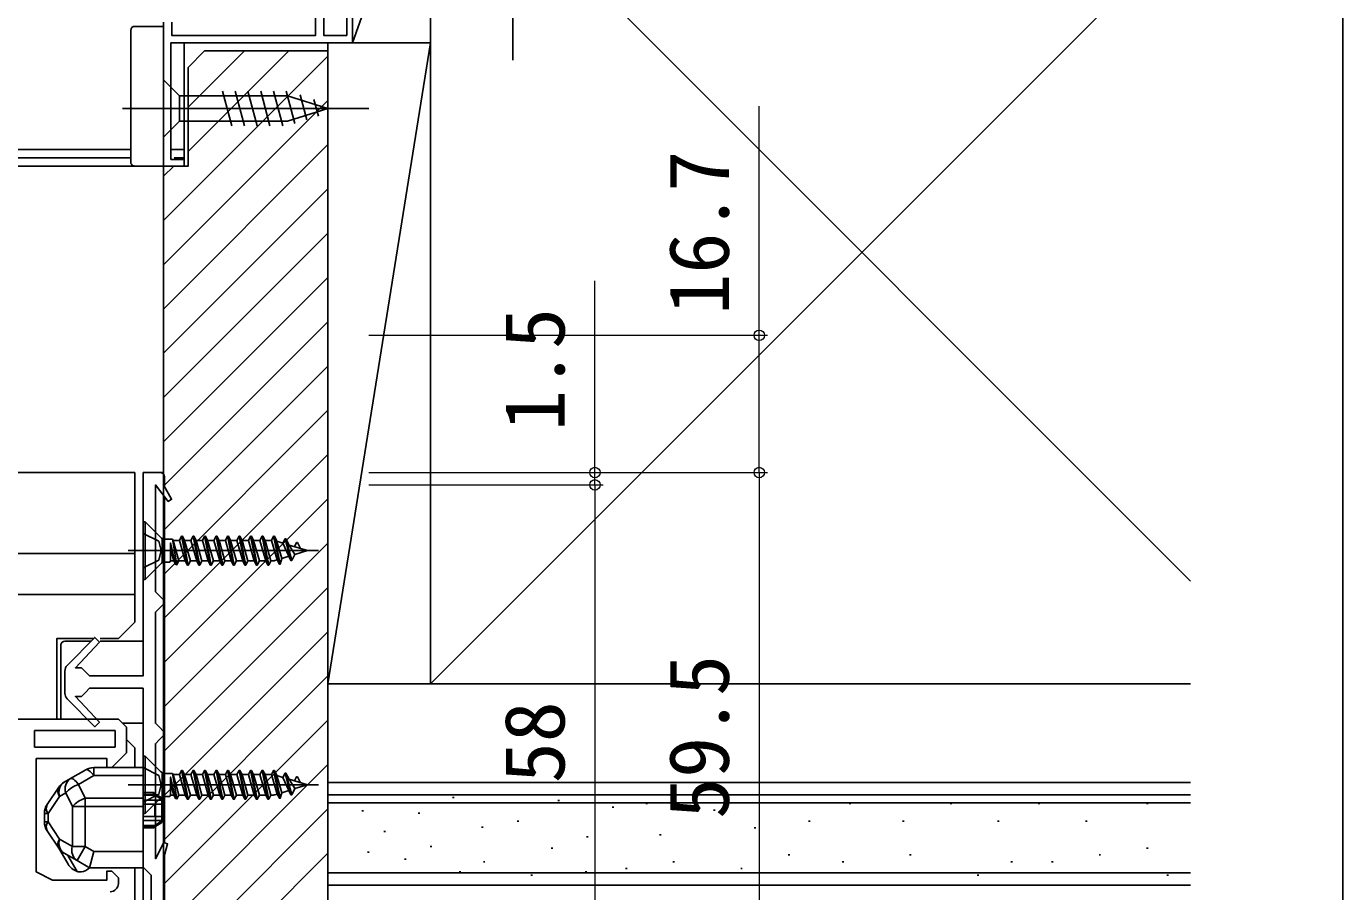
# Model space of a CAD drawing. Units: millimetres, scale not verified. Extents: x -525 to 525, y -783 to 779.
# Drawn here: x 364.8 to 525, y 107.1 to 212.4 of the extents above; entities that cross this region are included whole.
import ezdxf
from ezdxf.enums import TextEntityAlignment as Align

# ---------------------------------------------------------------- set-up
doc = ezdxf.new("R2010")
doc.units = ezdxf.units.MM
doc.header["$LTSCALE"] = 4
for name, color, linetype in [('0-2_YKK_11', 7, 'Continuous'), ('0-4_YKK_12', 2, 'Continuous'), ('0-5_YKK_13', 4, 'Continuous'), ('0-8_YKK_ZWAK', 7, 'Continuous'), ('0-9_YSS_K', 3, 'Continuous'), ('0-A_YSS_KE', 3, 'Continuous')]:
    doc.layers.add(name, color=color, linetype=linetype)
doc.layers.add('0-7_YKK_D', color=6, linetype='Continuous', lineweight=18)
doc.styles.add('ＭＳ ゴシック', font='')
doc.styles.get('ＭＳ ゴシック').set_extended_font_data('MS Gothic')

msp = doc.modelspace()

# ---------------------------------------------------------------- linework, layer by layer
at = {"layer": '0-2_YKK_11'}
msp.add_line((369.498, 133.975), (369.498, 131.293), dxfattribs=at)
for points in [[(382.498, 212.933), (382.498, 211.333), (399.998, 211.333), (399.998, 226.933)], [(400.998, 217.933), (400.998, 211.333), (403.798, 211.333), (403.798, 213.433)], [(404.498, 213.433), (404.498, 210.433), (382.398, 210.433), (382.398, 196.233), (383.998, 196.233), (383.998, 195.433), (381.498, 195.433), (381.498, 212.933)], [(378.998, 158.134), (378.998, 133.384), (372.498, 133.384), (371.998, 133.884), (371.498, 134.384), (370.78, 134.384), (373.694, 137.515), (373.116, 138.068), (369.784, 134.675)], [(381.498, 99.634), (381.498, 111.134), (381.996, 112.943), (381.538, 113.123), (380.498, 111.134), (380.498, 125.134), (380.998, 125.634), (381.498, 126.134), (381.498, 126.634), (380.998, 127.134), (380.498, 127.634), (380.498, 141.134), (380.998, 141.634), (381.498, 142.134), (381.498, 142.634), (380.998, 143.134), (380.498, 143.634), (380.498, 156.634), (382.061, 154.616), (382.475, 154.89), (381.498, 156.634), (381.498, 158.134), (378.998, 158.134)], [(369.784, 130.592), (373.116, 127.199), (373.694, 127.752), (370.78, 130.884), (371.498, 130.884), (371.998, 131.384), (372.498, 131.884), (378.998, 131.884), (378.998, 110.134), (379.498, 109.634), (379.998, 109.134), (379.998, 100.134), (367.498, 100.134), (367.498, 98.634), (380.498, 98.634)], [(318.698, 128.135), (375.998, 128.135), (376.998, 127.135), (376.998, 124.035), (375.198, 122.235), (374.598, 122.235), (374.598, 123.335), (365.998, 123.335), (365.998, 109.535), (367.998, 108.535), (374.598, 108.535), (374.598, 109.635), (375.198, 109.635), (375.998, 108.835), (375.998, 108.135)]]:
    msp.add_lwpolyline(points, dxfattribs=at)
msp.add_lwpolyline([(365.798, 126.735), (375.598, 126.735), (375.598, 124.735), (365.798, 124.735)], close=True, dxfattribs=at)
for centre, start, end in [((370.498, 133.975), 135.51576, 180.00003), ((370.498, 131.293), 179.99997, 224.48424), ((374.998, 108.135), 270.00001, 359.99999)]:
    msp.add_arc(centre, 1, start, end, dxfattribs=at)
at = {"layer": '0-4_YKK_12'}
for p, q in [((383.997, 210.433), (383.997, 195.434)), ((174.932, 197.434), (377.498, 197.433)), ((382.498, 197.433), (383.997, 197.433)), ((-54.5, 196.434), (377.498, 196.433)), ((382.79, 196.433), (383.997, 196.433)), ((-61.001, 195.434), (383.997, 195.434)), ((377.998, 158.134), (139.5, 158.134)), ((377.998, 139.934), (377.998, 158.134)), ((377.998, 148.291), (190.498, 148.111)), ((377.998, 143.306), (190.498, 143.128)), ((375.998, 137.934), (377.998, 139.934)), ((375.998, 137.934), (377.998, 139.934)), ((375.998, 137.934), (373.768, 137.934)), ((376.998, 125.633), (377.998, 124.634)), ((377.998, 122.234), (377.998, 124.634)), ((377.998, 100.134), (377.998, 110.034))]:
    msp.add_line(p, q, dxfattribs=at)
msp.add_lwpolyline([(372.984, 137.934), (368.498, 137.934), (368.498, 128.135)], dxfattribs=at)
at = {"layer": '0-5_YKK_13'}
for p, q in [((423.998, 243.333), (423.998, 208.333)), ((377.498, 211.933), (377.498, 195.933)), ((378.498, 212.433), (377.998, 212.433)), ((378.498, 212.433), (381.498, 212.433)), ((381.498, 205.933), (381.498, 198.933)), ((381.498, 205.933), (383.448, 203.983)), ((396.582, 203.983), (383.448, 203.983)), ((383.448, 203.983), (383.448, 200.883)), ((389.792, 200.333), (388.666, 204.533)), ((391.344, 200.333), (390.219, 204.533)), ((392.897, 200.333), (391.772, 204.533)), ((394.45, 200.333), (393.325, 204.533)), ((396.003, 200.333), (394.878, 204.533)), ((397.487, 200.592), (396.431, 204.533)), ((401.498, 202.433), (396.582, 203.983)), ((398.919, 201.044), (398.105, 204.08)), ((400.351, 201.495), (399.801, 203.545)), ((376.498, 202.433), (406.498, 202.433)), ((401.498, 202.433), (396.582, 200.883)), ((381.498, 198.933), (383.448, 200.883)), ((383.448, 200.883), (396.582, 200.883)), ((378.998, 137.634), (378.998, 158.134)), ((378.998, 158.134), (381.098, 158.134)), ((381.598, 157.634), (381.598, 156.455)), ((381.598, 155.214), (381.598, 154.234)), ((381.598, 153.234), (381.598, 154.234)), ((381.598, 153.234), (381.598, 144.734)), ((381.113, 150.268), (379.248, 152.134)), ((381.348, 147.234), (381.348, 150.034)), ((382.58, 150.034), (383.117, 146.92)), ((382.663, 149.874), (383.363, 147.394)), ((383.432, 149.874), (384.132, 147.394)), ((394.632, 149.874), (395.332, 147.513)), ((395.598, 147.003), (394.898, 150.384)), ((394.998, 150.384), (395.698, 147.003)), ((396.032, 149.54), (396.732, 147.941)), ((396.298, 150.05), (396.998, 147.431)), ((396.398, 150.05), (397.098, 147.431)), ((396.783, 149.311), (397.483, 148.17)), ((400.344, 148.634), (377.21, 148.634)), ((382.348, 148.756), (382.732, 147.394)), ((385.532, 147.394), (384.763, 147.394)), ((386.932, 147.394), (386.163, 147.394)), ((388.332, 147.394), (387.563, 147.394)), ((389.732, 147.394), (388.963, 147.394)), ((391.132, 147.394), (390.363, 147.394)), ((392.532, 147.394), (391.763, 147.394)), ((393.932, 147.394), (393.163, 147.394)), ((394.822, 147.394), (394.563, 147.394)), ((379.248, 145.134), (381.113, 146.999)), ((384.398, 146.884), (384.498, 146.884)), ((385.798, 146.884), (385.898, 146.884)), ((387.198, 146.884), (387.298, 146.884)), ((388.598, 146.884), (388.698, 146.884)), ((389.998, 146.884), (390.098, 146.884)), ((391.398, 146.884), (391.498, 146.884)), ((392.798, 146.884), (392.898, 146.884)), ((394.198, 146.884), (394.298, 146.884)), ((381.598, 143.734), (381.598, 144.734)), ((381.598, 143.734), (381.598, 124.534)), ((368.998, 137.134), (368.998, 134.427)), ((372.69, 137.634), (369.498, 137.634)), ((378.998, 137.634), (373.768, 137.634)), ((368.998, 134.427), (368.998, 130.841)), ((368.998, 130.841), (368.998, 128.135)), ((376.499, 127.634), (378.998, 127.634)), ((378.998, 122.235), (378.998, 127.634)), ((381.113, 121.768), (379.248, 123.634)), ((381.598, 123.534), (381.598, 124.534)), ((381.598, 123.534), (381.598, 114.534)), ((378.998, 122.235), (373.029, 122.235)), ((373.029, 122.235), (373.029, 121.258)), ((378.998, 121.258), (378.998, 122.235)), ((395.598, 118.503), (394.898, 121.884)), ((394.998, 121.884), (395.698, 118.503)), ((371.158, 120.189), (373.029, 121.258)), ((373.029, 121.258), (378.998, 121.258)), ((381.348, 118.734), (381.348, 121.534)), ((382.348, 120.256), (382.732, 118.894)), ((382.58, 121.534), (383.117, 118.42)), ((382.663, 121.374), (383.363, 118.894)), ((383.432, 121.374), (384.132, 118.894)), ((394.632, 121.374), (395.332, 119.013)), ((396.032, 121.04), (396.732, 119.441)), ((396.298, 121.55), (396.998, 118.931)), ((396.398, 121.55), (397.098, 118.931)), ((396.783, 120.811), (397.483, 119.67)), ((368.736, 119.842), (367.333, 117.739)), ((367.436, 116.629), (368.838, 118.733)), ((368.838, 118.733), (369.596, 119.166)), ((369.596, 119.166), (370.397, 117.485)), ((400.344, 120.134), (377.21, 120.134)), ((378.998, 119.185), (380.282, 119.185)), ((380.282, 118.971), (378.998, 118.971)), ((378.998, 118.889), (380.432, 118.889)), ((380.282, 119.185), (380.282, 118.971)), ((380.432, 119.035), (381.298, 118.535)), ((380.432, 119.035), (380.432, 118.889)), ((380.432, 118.889), (381.298, 118.334)), ((385.532, 118.894), (384.763, 118.894)), ((386.932, 118.894), (386.163, 118.894)), ((388.332, 118.894), (387.563, 118.894)), ((389.732, 118.894), (388.963, 118.894)), ((391.132, 118.894), (390.363, 118.894)), ((392.532, 118.894), (391.763, 118.894)), ((393.932, 118.894), (393.163, 118.894)), ((394.822, 118.894), (394.563, 118.894)), ((371.959, 118.508), (371.959, 117.485)), ((371.959, 117.485), (378.998, 117.485)), ((381.298, 118.285), (378.998, 118.285)), ((378.998, 117.785), (380.432, 117.785)), ((378.998, 117.485), (378.998, 112.035)), ((379.248, 116.634), (381.113, 118.499)), ((380.432, 117.785), (380.432, 116.285)), ((381.298, 118.334), (381.298, 118.535)), ((381.298, 118.285), (381.298, 118.334)), ((381.298, 117.785), (381.298, 118.285)), ((384.398, 118.384), (384.498, 118.384)), ((385.798, 118.384), (385.898, 118.384)), ((387.198, 118.384), (387.298, 118.384)), ((388.598, 118.384), (388.698, 118.384)), ((389.998, 118.384), (390.098, 118.384)), ((391.398, 118.384), (391.498, 118.384)), ((392.798, 118.384), (392.898, 118.384)), ((394.198, 118.384), (394.298, 118.384)), ((366.998, 116.629), (366.998, 115.64)), ((367.436, 116.629), (366.998, 116.629)), ((367.436, 115.64), (366.998, 115.64)), ((367.436, 115.64), (367.436, 116.629)), ((368.838, 113.537), (367.436, 115.64)), ((378.998, 116.285), (380.432, 116.285)), ((378.998, 115.785), (381.298, 115.785)), ((380.432, 116.285), (381.298, 116.285)), ((381.298, 115.736), (380.432, 115.181)), ((381.298, 115.535), (380.432, 115.035)), ((381.298, 115.785), (381.298, 116.285)), ((381.298, 115.736), (381.298, 115.785)), ((381.298, 115.535), (381.298, 115.736)), ((367.333, 114.531), (368.736, 112.428)), ((378.998, 115.181), (380.432, 115.181)), ((380.282, 115.098), (378.998, 115.098)), ((380.282, 114.885), (378.998, 114.885)), ((380.282, 115.098), (380.282, 114.885)), ((380.432, 115.181), (380.432, 115.035)), ((381.598, 113.534), (381.598, 114.534)), ((370.397, 112.646), (368.838, 113.537)), ((368.882, 112.234), (369.89, 110.489)), ((371.959, 112.646), (370.397, 112.646)), ((371.959, 112.646), (370.967, 110.91)), ((373.029, 112.035), (371.959, 112.646)), ((381.598, 113.534), (381.598, 113.184)), ((369.408, 111.801), (370.967, 110.91)), ((370.984, 109.593), (369.859, 111.543)), ((370.967, 110.91), (372.498, 110.035)), ((378.998, 112.035), (373.029, 112.035)), ((381.598, 111.497), (381.598, 99.432)), ((371.496, 109.535), (371.196, 109.535)), ((378.998, 103.334), (378.998, 110.035))]:
    msp.add_line(p, q, dxfattribs=at)
for points in [[(377.998, 195.433), (381.498, 195.433), (381.498, 212.433)], [(378.998, 146.534), (380.913, 147.489), (381.199, 148.634), (380.913, 149.779), (378.998, 150.734)], [(381.679, 150.034), (382.58, 150.034), (382.663, 149.874), (383.432, 149.874), (383.698, 150.384), (383.798, 150.384), (384.063, 149.874), (384.763, 147.394), (384.498, 146.884), (383.798, 150.384)], [(381.679, 147.234), (382.255, 147.234), (382.348, 147.394), (382.348, 149.574), (382.943, 146.988), (382.732, 147.394), (382.348, 147.394)], [(382.943, 146.988), (383.117, 146.92), (383.363, 147.394), (384.132, 147.394), (384.398, 146.884), (383.698, 150.384)], [(385.098, 150.384), (384.832, 149.874), (384.063, 149.874)], [(384.832, 149.874), (385.532, 147.394), (385.798, 146.884), (385.098, 150.384), (385.198, 150.384), (385.898, 146.884), (386.163, 147.394), (385.463, 149.874), (385.198, 150.384)], [(385.463, 149.874), (386.232, 149.874), (386.498, 150.384), (386.598, 150.384), (386.863, 149.874), (387.563, 147.394), (387.298, 146.884), (386.598, 150.384)], [(386.498, 150.384), (387.198, 146.884), (386.932, 147.394), (386.232, 149.874)], [(386.863, 149.874), (387.632, 149.874), (387.898, 150.384), (387.998, 150.384), (388.263, 149.874), (388.963, 147.394), (388.698, 146.884), (387.998, 150.384)], [(387.898, 150.384), (388.598, 146.884), (388.332, 147.394), (387.632, 149.874)], [(388.263, 149.874), (389.032, 149.874), (389.298, 150.384), (389.398, 150.384), (389.663, 149.874), (390.363, 147.394), (390.098, 146.884), (389.398, 150.384)], [(389.298, 150.384), (389.998, 146.884), (389.732, 147.394), (389.032, 149.874)], [(389.663, 149.874), (390.432, 149.874), (390.698, 150.384), (390.798, 150.384), (391.063, 149.874), (391.763, 147.394), (391.498, 146.884), (390.798, 150.384)], [(390.698, 150.384), (391.398, 146.884), (391.132, 147.394), (390.432, 149.874)], [(391.063, 149.874), (391.832, 149.874), (392.098, 150.384), (392.198, 150.384), (392.463, 149.874), (393.163, 147.394), (392.898, 146.884), (392.198, 150.384)], [(392.098, 150.384), (392.798, 146.884), (392.532, 147.394), (391.832, 149.874)], [(392.463, 149.874), (393.232, 149.874), (393.498, 150.384), (393.598, 150.384), (393.863, 149.874), (394.563, 147.394), (394.298, 146.884), (393.598, 150.384)], [(393.498, 150.384), (394.198, 146.884), (393.932, 147.394), (393.232, 149.874)], [(395.293, 149.766), (396.032, 149.54), (396.298, 150.05), (396.398, 150.05), (396.783, 149.311), (398.998, 148.634), (397.483, 148.17), (397.098, 147.431), (396.998, 147.431), (396.732, 147.941), (395.882, 147.681), (395.263, 149.874), (394.998, 150.384), (394.898, 150.384), (394.632, 149.874), (393.863, 149.874)], [(397.432, 149.112), (397.698, 149.622), (397.798, 149.622), (398.183, 148.883)], [(395.056, 147.429), (395.332, 147.513), (395.598, 147.003), (395.698, 147.003), (395.882, 147.681)], [(372.036, 121.971), (370.166, 120.902), (369.408, 120.469)], [(372.036, 121.971), (372.114, 121.993), (372.209, 121.982), (372.32, 121.937), (372.445, 121.858), (372.581, 121.749), (372.725, 121.611), (372.875, 121.446), (373.029, 121.258)], [(378.998, 118.034), (380.913, 118.989), (381.199, 120.134), (380.913, 121.279), (378.998, 122.234)], [(381.679, 121.534), (382.58, 121.534), (382.663, 121.374), (383.432, 121.374), (383.698, 121.884), (383.798, 121.884), (384.063, 121.374), (384.763, 118.894), (384.498, 118.384), (383.798, 121.884)], [(382.943, 118.488), (383.117, 118.42), (383.363, 118.894), (384.132, 118.894), (384.398, 118.384), (383.698, 121.884)], [(385.098, 121.884), (384.832, 121.374), (384.063, 121.374)], [(384.832, 121.374), (385.532, 118.894), (385.798, 118.384), (385.098, 121.884), (385.198, 121.884), (385.898, 118.384), (386.163, 118.894), (385.463, 121.374), (385.198, 121.884)], [(385.463, 121.374), (386.232, 121.374), (386.498, 121.884), (386.598, 121.884), (386.863, 121.374), (387.563, 118.894), (387.298, 118.384), (386.598, 121.884)], [(386.498, 121.884), (387.198, 118.384), (386.932, 118.894), (386.232, 121.374)], [(386.863, 121.374), (387.632, 121.374), (387.898, 121.884), (387.998, 121.884), (388.263, 121.374), (388.963, 118.894), (388.698, 118.384), (387.998, 121.884)], [(387.898, 121.884), (388.598, 118.384), (388.332, 118.894), (387.632, 121.374)], [(388.263, 121.374), (389.032, 121.374), (389.298, 121.884), (389.398, 121.884), (389.663, 121.374), (390.363, 118.894), (390.098, 118.384), (389.398, 121.884)], [(389.298, 121.884), (389.998, 118.384), (389.732, 118.894), (389.032, 121.374)], [(389.663, 121.374), (390.432, 121.374), (390.698, 121.884), (390.798, 121.884), (391.063, 121.374), (391.763, 118.894), (391.498, 118.384), (390.798, 121.884)], [(390.698, 121.884), (391.398, 118.384), (391.132, 118.894), (390.432, 121.374)], [(391.063, 121.374), (391.832, 121.374), (392.098, 121.884), (392.198, 121.884), (392.463, 121.374), (393.163, 118.894), (392.898, 118.384), (392.198, 121.884)], [(392.098, 121.884), (392.798, 118.384), (392.532, 118.894), (391.832, 121.374)], [(392.463, 121.374), (393.232, 121.374), (393.498, 121.884), (393.598, 121.884), (393.863, 121.374), (394.563, 118.894), (394.298, 118.384), (393.598, 121.884)], [(393.498, 121.884), (394.198, 118.384), (393.932, 118.894), (393.232, 121.374)], [(395.293, 121.266), (396.032, 121.04), (396.298, 121.55), (396.398, 121.55), (396.783, 120.811), (398.998, 120.134), (397.483, 119.67), (397.098, 118.931), (396.998, 118.931), (396.732, 119.441), (395.882, 119.181), (395.263, 121.374), (394.998, 121.884), (394.898, 121.884), (394.632, 121.374), (393.863, 121.374)], [(370.166, 120.902), (370.244, 120.925), (370.339, 120.913), (370.45, 120.868), (370.574, 120.79), (370.71, 120.68), (370.855, 120.542), (371.005, 120.377), (371.158, 120.189)], [(378.998, 118.508), (371.959, 118.508), (371.158, 120.189)], [(378.998, 117.485), (378.998, 118.508), (378.998, 121.258)], [(381.679, 118.734), (382.255, 118.734), (382.348, 118.894), (382.348, 121.074), (382.943, 118.488), (382.732, 118.894), (382.348, 118.894)], [(397.432, 120.612), (397.698, 121.122), (397.798, 121.122), (398.183, 120.383)], [(380.282, 118.971), (380.309, 118.972), (380.334, 118.976), (380.366, 118.983), (380.4, 118.998), (380.43, 119.025), (380.432, 119.035)], [(395.056, 118.929), (395.332, 119.013), (395.598, 118.503), (395.698, 118.503), (395.882, 119.181)], [(371.959, 112.646), (371.959, 117.485), (370.397, 117.485), (370.397, 112.646)], [(381.298, 116.285), (381.298, 117.785), (380.432, 117.785)], [(380.432, 115.035), (380.42, 115.057), (380.404, 115.07), (380.361, 115.088), (380.336, 115.094), (380.303, 115.098), (380.282, 115.098)], [(373.029, 112.035), (372.498, 110.035), (378.998, 110.035), (378.998, 112.035)]]:
    msp.add_lwpolyline(points, dxfattribs=at)
for points in [[(379.248, 145.134), (378.998, 145.134), (378.998, 152.134), (379.248, 152.134)], [(379.248, 116.634), (378.998, 116.634), (378.998, 123.634), (379.248, 123.634)]]:
    msp.add_lwpolyline(points, close=True, dxfattribs=at)
for centre, radius, start, end in [((377.998, 211.933), 0.5, 90, 179.99987), ((377.998, 195.933), 0.5, 179.99987, 270), ((381.098, 157.634), 0.5, 0, 90), ((381.679, 150.834), 0.8, 224.99999, 269.99998), ((394.822, 148.194), 0.8, 269.99998, 286.99998), ((381.679, 146.434), 0.8, 90, 134.99999), ((369.498, 137.134), 0.5, 90, 180), ((373.029, 120.235), 2, 90, 119.74488), ((381.679, 122.334), 0.8, 224.99999, 269.99998), ((370.4, 118.733), 2, 119.74488, 146.30993), ((370.307, 119.212), 1.546, 125.60247, 198.08496), ((371.066, 119.646), 1.546, 125.60247, 198.08496), ((372.304, 116.736), 3.638, 108.35855, 138.09256), ((369.684, 119.37), 1.059, 153.53555, 217.00781), ((380.282, 119.035), 0.15, 0, 90), ((381.679, 117.934), 0.8, 90, 134.99999), ((394.822, 119.694), 0.8, 269.99998, 286.99998), ((368.998, 116.629), 2, 146.30993, 180), ((368.282, 117.267), 1.059, 153.53555, 217.00781), ((373.105, 115.055), 3.638, 108.35855, 138.09256), ((368.998, 115.64), 2, 180, 213.69007), ((368.282, 115.003), 1.059, 142.99219, 206.46445), ((380.282, 115.035), 0.15, 270, 0), ((369.684, 112.9), 1.059, 142.99219, 206.46445), ((370.4, 113.537), 2, 213.69007, 240.25512), ((370.307, 113.057), 1.546, 161.91504, 234.39753), ((371.866, 112.166), 1.546, 161.91504, 234.39753), ((371.622, 111.489), 2, 210, 251.40962), ((371.622, 111.489), 2, 251.40962, 257.71285), ((371.137, 111.502), 2, 280.36249, 312.83389)]:
    msp.add_arc(centre, radius, start, end, dxfattribs=at)
at = {"layer": '0-7_YKK_D'}
for p, q in [((433.998, 158.134), (433.998, 181.461)), ((406.498, 174.834), (454.998, 174.834)), ((406.498, 158.134), (454.998, 158.134)), ((406.498, 158.134), (454.998, 158.134)), ((406.498, 158.134), (434.998, 158.134)), ((433.998, 156.634), (433.998, 158.134)), ((453.998, 158.134), (453.998, 98.634)), ((406.498, 156.634), (434.998, 156.634)), ((406.498, 156.634), (434.998, 156.634)), ((433.998, 156.634), (433.998, 98.634)), ((433.998, 156.634), (433.998, 154.084))]:
    msp.add_line(p, q, dxfattribs=at)
msp.add_lwpolyline([(453.998, 158.134), (453.998, 174.834), (453.998, 202.713)], dxfattribs=at)
for centre in [(453.998, 174.834), (433.998, 158.134), (453.998, 158.134), (453.998, 158.134), (433.998, 156.634), (433.998, 156.634)]:
    msp.add_circle(centre, 0.637, dxfattribs=at)
at = {"layer": '0-8_YKK_ZWAK'}
msp.add_lwpolyline([(-525, -782.9), (525, -782.9), (525, 747.1)], dxfattribs=at)
at = {"layer": '0-9_YSS_K'}
for p, q in [((404.498, 210.433), (404.498, 237.433)), ((413.998, 237.433), (404.498, 210.433)), ((413.998, 210.433), (413.998, 237.433)), ((413.998, 237.433), (506.498, 144.933)), ((413.998, 132.433), (506.498, 224.933)), ((413.998, 210.433), (401.498, 132.433)), ((413.998, 210.433), (404.498, 210.433)), ((413.998, 132.433), (413.998, 210.433)), ((381.498, 188.813), (401.498, 208.813)), ((384.498, 202.589), (391.342, 209.433)), ((384.498, 197.201), (396.73, 209.433)), ((381.498, 183.425), (401.498, 203.425)), ((381.498, 178.036), (401.498, 198.036)), ((381.498, 194.201), (382.73, 195.433)), ((381.498, 172.648), (401.498, 192.648)), ((381.498, 167.26), (401.498, 187.26)), ((381.498, 161.872), (401.498, 181.872)), ((381.498, 156.484), (401.498, 176.484)), ((381.498, 151.096), (401.498, 171.096)), ((381.498, 145.707), (401.498, 165.707)), ((381.498, 140.319), (401.498, 160.319)), ((381.498, 134.931), (401.498, 154.931)), ((381.498, 129.543), (401.498, 149.543)), ((381.498, 124.155), (401.498, 144.155)), ((381.498, 118.767), (401.498, 138.767)), ((381.498, 113.379), (401.498, 133.379)), ((381.498, 107.99), (401.498, 127.99)), ((381.498, 102.602), (401.498, 122.602)), ((506.498, 118.933), (401.498, 118.933)), ((416.682, 118.604), (416.882, 118.604)), ((381.498, 97.214), (401.498, 117.214)), ((405.615, 116.985), (405.815, 116.985)), ((429.48, 118.214), (429.68, 118.214)), ((436.106, 117.434), (436.306, 117.434)), ((440.197, 117.868), (440.397, 117.868)), ((448.439, 117.043), (448.639, 117.043)), ((464.922, 117.868), (465.122, 117.868)), ((477.215, 117.868), (477.415, 117.868)), ((487.93, 117.868), (488.13, 117.868)), ((501.116, 117.868), (501.316, 117.868)), ((412.492, 116.695), (412.692, 116.695)), ((424.538, 115.719), (424.738, 115.719)), ((459.977, 115.719), (460.177, 115.719)), ((471.446, 115.719), (471.646, 115.719)), ((482.985, 115.719), (483.185, 115.719)), ((493.699, 115.719), (493.899, 115.719)), ((408.29, 114.454), (408.49, 114.454)), ((420.19, 114.985), (420.39, 114.985)), ((432.988, 113.816), (433.188, 113.816)), ((441.845, 114.071), (442.045, 114.071)), ((453.384, 114.895), (453.584, 114.895)), ((413.953, 112.647), (414.153, 112.647)), ((428.659, 112.423), (428.859, 112.423)), ((501.116, 112.423), (501.316, 112.423)), ((382.42, 92.748), (401.498, 111.826)), ((406.33, 111.933), (406.53, 111.933)), ((410.811, 111.093), (411.011, 111.093)), ((420.417, 110.774), (420.617, 110.774)), ((443.494, 110.774), (443.694, 110.774)), ((457.504, 111.598), (457.704, 111.598)), ((464.098, 110.774), (464.298, 110.774)), ((472.271, 111.598), (472.471, 111.598)), ((484.633, 110.774), (484.833, 110.774)), ((489.578, 110.774), (489.778, 110.774)), ((495.347, 111.598), (495.547, 111.598)), ((506.498, 109.433), (401.498, 109.433)), ((417.461, 109.529), (417.661, 109.529)), ((426.186, 109.126), (426.386, 109.126)), ((432.798, 109.529), (432.998, 109.529)), ((437.724, 109.95), (437.925, 109.95)), ((451.735, 109.95), (451.935, 109.95)), ((480.512, 109.126), (480.712, 109.126)), ((503.589, 109.126), (503.789, 109.126))]:
    msp.add_line(p, q, dxfattribs=at)
msp.add_lwpolyline([(413.998, 210.433), (401.498, 210.433), (401.498, 132.433), (413.998, 132.433)], dxfattribs=at)
at = {"layer": '0-A_YSS_KE'}
for p, q in [((506.498, 120.433), (401.498, 120.433)), ((401.498, 107.933), (401.498, 120.433)), ((401.498, 117.933), (506.498, 117.933)), ((506.498, 107.933), (401.498, 107.933))]:
    msp.add_line(p, q, dxfattribs=at)
for points in [[(506.498, 237.433), (413.998, 237.433), (413.998, 132.433), (506.498, 132.433)], [(381.498, 94.433), (381.498, 195.433), (384.498, 195.433), (384.498, 207.433), (386.498, 209.433), (401.498, 209.433)], [(401.498, 209.433), (401.498, 92.433), (383.498, 92.433)]]:
    msp.add_lwpolyline(points, dxfattribs=at)

# ---------------------------------------------------------------- texts
at = {"layer": '0-7_YKK_D', "style": 'ＭＳ ゴシック'}
for s, p in [('16.7', (452.498, 177.35)), ('1.5', (432.498, 163.2)), ('59.5', (452.498, 115.997)), ('58', (432.498, 120.332))]:
    msp.add_text(s, height=7.331, rotation=90, dxfattribs=at).set_placement(p, align=Align.BOTTOM_LEFT)

doc.saveas('drawing.dxf')
